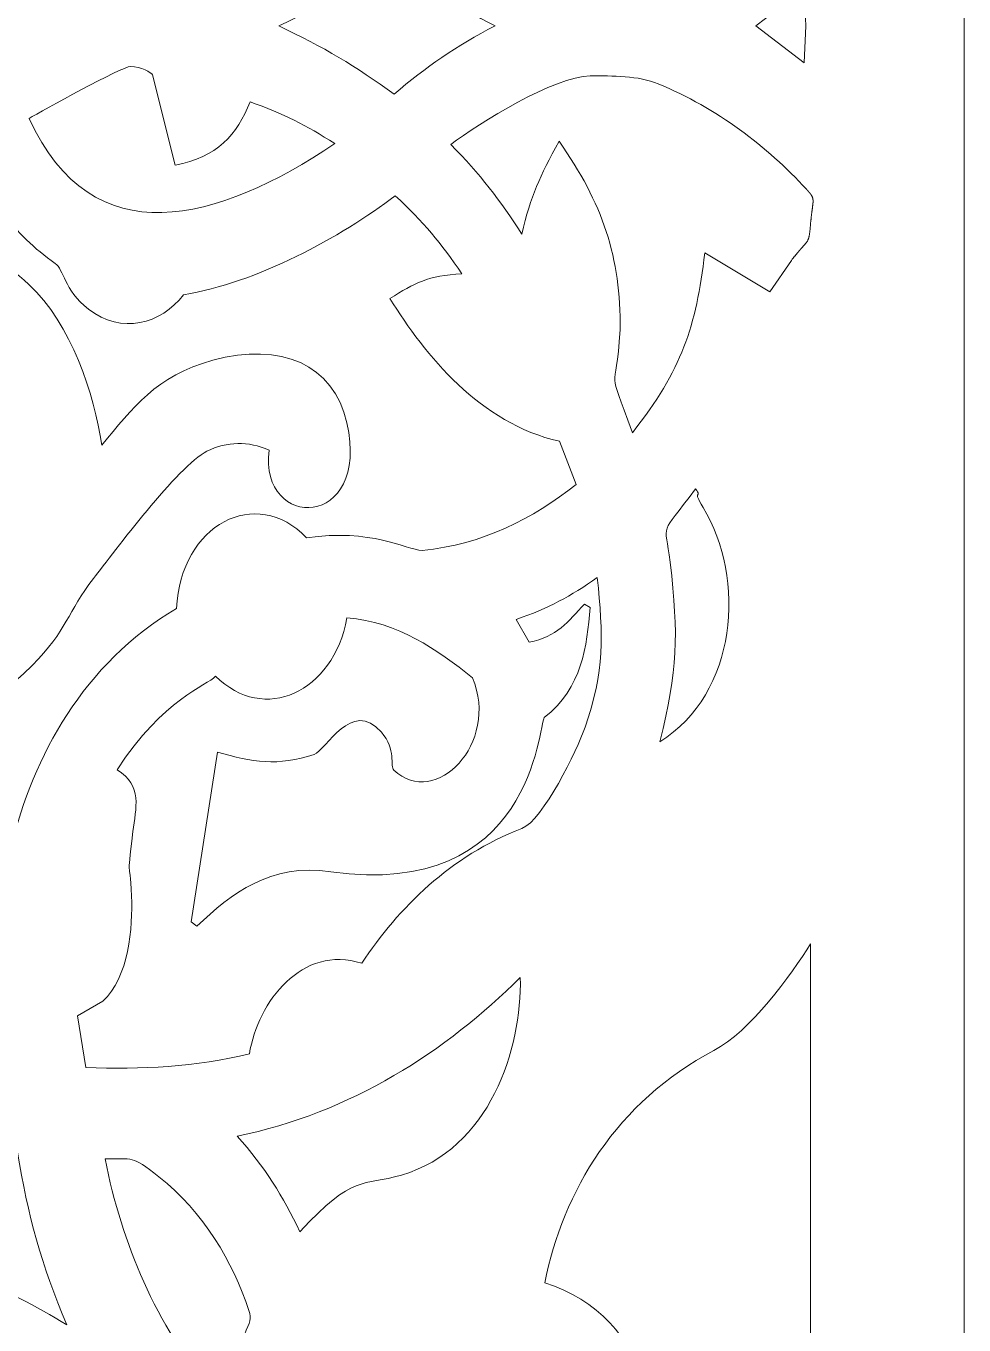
# Model space of a CAD drawing. Header units: millimetres. Extents: x -14.9 to 15.1, y 6.5 to 76.5.
# Drawn here: x 9 to 15.1, y 33.02 to 41.46 of the extents above; entities that cross this region are included whole.
import ezdxf

# ---------------------------------------------------------------- set-up
doc = ezdxf.new("R2010")
doc.units = ezdxf.units.MM
doc.header["$MEASUREMENT"] = 0
doc.layers.add('Layer 1', color=7, linetype='Continuous')

msp = doc.modelspace()

# ---------------------------------------------------------------- linework, layer by layer
at = {"layer": 'Layer 1', "color": 250, "lineweight": 9}
for points, knots in [([(-14.9024, 6.4618), (-14.9024, 6.4618), (15.0977, 6.4618), (15.0977, 6.4618), (15.0977, 6.4618), (15.0977, 6.4618), (15.0977, 76.4618), (15.0977, 76.4618), (15.0977, 76.4618), (15.0977, 76.4618), (-14.9024, 76.4618), (-14.9024, 76.4618), (-14.9024, 76.4618), (-14.9024, 76.4618), (-14.9024, 6.4618), (-14.9024, 6.4618)], [0, 0, 0, 0, 0.2, 0.2, 0.2, 0.2, 0.4, 0.4, 0.4, 0.4, 0.6, 0.6, 0.6, 0.6, 1, 1, 1, 1]), ([(10.6413, 41.4621), (10.9311, 41.3272), (11.1428, 41.1988), (11.3924, 41.0182), (11.3924, 41.0182), (11.5972, 41.1943), (11.7963, 41.3334), (12.049, 41.4621), (12.049, 41.4621), (11.7963, 41.5907), (11.5972, 41.7298), (11.3924, 41.9059), (11.3924, 41.9059), (11.1422, 41.7248), (10.9316, 41.5971), (10.6413, 41.4621), (10.6413, 41.4621), (10.6413, 41.4621), (10.6413, 41.4621), (10.6413, 41.4621)], [0, 0, 0, 0, 0.166667, 0.166667, 0.166667, 0.166667, 0.333333, 0.333333, 0.333333, 0.333333, 0.5, 0.5, 0.5, 0.5, 0.666667, 0.666667, 0.666667, 0.666667, 1, 1, 1, 1]), ([(14.0695, 41.4632), (14.0695, 41.4632), (14.058, 41.2231), (14.058, 41.2231), (14.058, 41.2231), (14.058, 41.2231), (13.7439, 41.463), (13.7439, 41.463), (13.7439, 41.463), (13.7439, 41.463), (13.7436, 41.463), (13.7436, 41.463), (13.7436, 41.463), (13.7436, 41.463), (13.7439, 41.4632), (13.7439, 41.4632), (13.7439, 41.4632), (13.7439, 41.4632), (13.7436, 41.4632), (13.7436, 41.4632), (13.7436, 41.4632), (13.7436, 41.4632), (13.7439, 41.4632), (13.7439, 41.4632), (13.7439, 41.4632), (13.7439, 41.4632), (14.058, 41.7032), (14.058, 41.7032), (14.058, 41.7032), (14.058, 41.7032), (14.0695, 41.4632), (14.0695, 41.4632)], [0, 0, 0, 0, 0.111111, 0.111111, 0.111111, 0.111111, 0.222222, 0.222222, 0.222222, 0.222222, 0.333333, 0.333333, 0.333333, 0.333333, 0.444444, 0.444444, 0.444444, 0.444444, 0.555556, 0.555556, 0.555556, 0.555556, 0.666667, 0.666667, 0.666667, 0.666667, 0.777778, 0.777778, 0.777778, 0.777778, 1, 1, 1, 1]), ([(8.9005, 36.1256), (8.6291, 36.4018), (8.3503, 36.6264), (8.006, 36.8406), (8.006, 36.8406), (8.4587, 36.889), (8.7353, 37.0014), (9.0385, 37.3047), (9.0385, 37.3047), (9.2663, 37.5322), (9.2689, 37.6528), (9.4373, 37.8694), (9.4373, 37.8694), (9.5724, 38.0434), (9.9855, 38.601), (10.1748, 38.6965), (10.1748, 38.6965), (10.3071, 38.7627), (10.4425, 38.7629), (10.5785, 38.7047), (10.5785, 38.7047), (10.5136, 38.1758), (11.2417, 38.1843), (11.0843, 38.8812), (11.0843, 38.8812), (10.9979, 39.2628), (10.6559, 39.4085), (10.2124, 39.2883), (10.2124, 39.2883), (9.8415, 39.1874), (9.6929, 38.9769), (9.4909, 38.7363), (9.4909, 38.7363), (9.443, 39.0689), (9.2913, 39.523), (9.0176, 39.7816), (9.0176, 39.7816), (8.6974, 40.0842), (8.2912, 40.0972), (7.8425, 39.9956), (7.8425, 39.9956), (7.8425, 39.9956), (7.4478, 39.8657), (7.4478, 39.8657), (7.4478, 39.8657), (7.2929, 39.9718), (7.1517, 40.0378), (6.9572, 40.0833), (6.9572, 40.0833), (6.9162, 40.2864), (6.8714, 40.4321), (6.7799, 40.6232), (6.7799, 40.6232), (6.7799, 40.6232), (7.3646, 41.1078), (7.3646, 41.1078), (7.3646, 41.1078), (7.3646, 41.1078), (7.3689, 40.4828), (7.3689, 40.4828), (7.3689, 40.4828), (7.6299, 40.5386), (7.7788, 40.6091), (7.9079, 40.8401), (7.9079, 40.8401), (8.126, 40.8924), (8.272, 41.056), (8.3506, 41.2228), (8.3506, 41.2228), (8.3506, 41.2228), (8.3962, 41.2247), (8.3962, 41.2247), (8.3962, 41.2247), (8.4857, 40.8929), (8.459, 41.0666), (8.3698, 40.726), (8.3698, 40.726), (8.313, 40.5087), (8.3044, 40.3392), (8.2912, 40.1177), (8.2912, 40.1177), (8.5256, 40.1222), (8.6977, 40.1007), (8.8463, 40.2475), (8.8463, 40.2475), (8.9433, 40.1226), (9.0488, 40.0137), (9.188, 39.9183), (9.188, 39.9183), (9.2465, 39.8785), (9.2413, 39.7488), (9.4051, 39.6208), (9.4051, 39.6208), (9.6174, 39.4552), (9.8756, 39.5221), (10.0228, 39.7146), (10.0228, 39.7146), (10.4941, 39.7894), (11.0472, 40.0887), (11.3987, 40.3583), (11.3987, 40.3583), (11.582, 40.1884), (11.6985, 40.0486), (11.8327, 39.8506), (11.8327, 39.8506), (11.6144, 39.8389), (11.5235, 39.7908), (11.3645, 39.6897), (11.3645, 39.6897), (11.5955, 39.3206), (11.9489, 38.8784), (12.467, 38.7615), (12.467, 38.7615), (12.467, 38.7615), (12.5746, 38.4806), (12.5746, 38.4806), (12.5746, 38.4806), (12.2934, 38.2567), (11.9687, 38.0924), (11.5745, 38.0516), (11.5745, 38.0516), (11.4675, 38.0594), (11.2409, 38.1959), (10.8226, 38.1339), (10.8226, 38.1339), (10.4961, 38.4773), (10.0024, 38.2237), (9.9775, 37.674), (9.9775, 37.674), (9.3702, 37.3177), (9.046, 36.7103), (8.9005, 36.1256)], [0, 0, 0, 0, 0.029412, 0.029412, 0.029412, 0.029412, 0.058824, 0.058824, 0.058824, 0.058824, 0.088235, 0.088235, 0.088235, 0.088235, 0.117647, 0.117647, 0.117647, 0.117647, 0.147059, 0.147059, 0.147059, 0.147059, 0.176471, 0.176471, 0.176471, 0.176471, 0.205882, 0.205882, 0.205882, 0.205882, 0.235294, 0.235294, 0.235294, 0.235294, 0.264706, 0.264706, 0.264706, 0.264706, 0.294118, 0.294118, 0.294118, 0.294118, 0.323529, 0.323529, 0.323529, 0.323529, 0.352941, 0.352941, 0.352941, 0.352941, 0.382353, 0.382353, 0.382353, 0.382353, 0.411765, 0.411765, 0.411765, 0.411765, 0.441176, 0.441176, 0.441176, 0.441176, 0.470588, 0.470588, 0.470588, 0.470588, 0.5, 0.5, 0.5, 0.5, 0.529412, 0.529412, 0.529412, 0.529412, 0.558824, 0.558824, 0.558824, 0.558824, 0.588235, 0.588235, 0.588235, 0.588235, 0.617647, 0.617647, 0.617647, 0.617647, 0.647059, 0.647059, 0.647059, 0.647059, 0.676471, 0.676471, 0.676471, 0.676471, 0.705882, 0.705882, 0.705882, 0.705882, 0.735294, 0.735294, 0.735294, 0.735294, 0.764706, 0.764706, 0.764706, 0.764706, 0.794118, 0.794118, 0.794118, 0.794118, 0.823529, 0.823529, 0.823529, 0.823529, 0.852941, 0.852941, 0.852941, 0.852941, 0.882353, 0.882353, 0.882353, 0.882353, 0.911765, 0.911765, 0.911765, 0.911765, 0.941176, 0.941176, 0.941176, 0.941176, 1, 1, 1, 1]), ([(11.0071, 40.6972), (10.2469, 40.187), (9.4287, 39.9574), (9.0187, 40.8613), (9.0187, 40.8613), (9.1022, 40.9089), (9.6212, 41.1986), (9.6797, 41.1988), (9.6797, 41.1988), (9.7428, 41.199), (9.818, 41.158), (9.82, 41.1432), (9.82, 41.1432), (9.82, 41.1432), (9.9689, 40.557), (9.9689, 40.557), (9.9689, 40.557), (10.2411, 40.6089), (10.3702, 40.7533), (10.456, 40.9692), (10.456, 40.9692), (10.6732, 40.8905), (10.8177, 40.8167), (11.0071, 40.6972)], [0, 0, 0, 0, 0.142857, 0.142857, 0.142857, 0.142857, 0.285714, 0.285714, 0.285714, 0.285714, 0.428571, 0.428571, 0.428571, 0.428571, 0.571429, 0.571429, 0.571429, 0.571429, 0.714286, 0.714286, 0.714286, 0.714286, 1, 1, 1, 1]), ([(14.0821, 40.0687), (14.0804, 40.0651), (14.0781, 40.0616), (14.0758, 40.058), (14.0758, 40.058), (14.0758, 40.058), (14.0752, 40.0573), (14.0752, 40.0573), (14.0752, 40.0573), (14.0752, 40.0573), (14.0744, 40.0562), (14.0744, 40.0562), (14.0744, 40.0562), (14.0744, 40.0562), (14.0738, 40.0552), (14.0738, 40.0552), (14.0738, 40.0552), (14.0738, 40.0552), (14.073, 40.054), (14.073, 40.054), (14.073, 40.054), (14.073, 40.054), (14.0712, 40.0519), (14.0712, 40.0519), (14.0712, 40.0519), (14.0712, 40.0519), (14.0704, 40.0507), (14.0704, 40.0507), (14.0704, 40.0507), (14.0704, 40.0507), (14.0695, 40.0496), (14.0695, 40.0496), (14.0695, 40.0496), (14.0695, 40.0496), (14.0658, 40.0451), (14.0658, 40.0451), (14.0658, 40.0451), (14.0658, 40.0451), (14.0646, 40.0439), (14.0646, 40.0439), (14.0646, 40.0439), (14.0646, 40.0439), (14.0638, 40.0427), (14.0638, 40.0427), (14.0638, 40.0427), (14.0638, 40.0427), (14.0626, 40.0413), (14.0626, 40.0413), (14.0626, 40.0413), (14.0626, 40.0413), (14.0615, 40.0404), (14.0615, 40.0404), (14.0615, 40.0404), (14.0615, 40.0404), (14.0603, 40.039), (14.0603, 40.039), (14.0603, 40.039), (14.0603, 40.039), (14.0592, 40.0378), (14.0592, 40.0378), (14.0592, 40.0378), (14.0592, 40.0378), (14.058, 40.0361), (14.058, 40.0361), (14.058, 40.0361), (14.058, 40.0361), (14.0569, 40.0349), (14.0569, 40.0349), (14.0569, 40.0349), (14.0569, 40.0349), (14.0555, 40.0335), (14.0555, 40.0335), (14.0555, 40.0335), (14.0555, 40.0335), (14.0543, 40.0324), (14.0543, 40.0324), (14.0543, 40.0324), (14.0543, 40.0324), (14.0529, 40.0305), (14.0529, 40.0305), (14.0529, 40.0305), (14.0529, 40.0305), (14.0517, 40.0293), (14.0517, 40.0293), (14.0517, 40.0293), (14.0517, 40.0293), (14.0474, 40.0243), (14.0474, 40.0243), (14.0474, 40.0243), (14.0474, 40.0243), (14.0463, 40.0232), (14.0463, 40.0232), (14.0463, 40.0232), (14.0463, 40.0232), (14.0443, 40.021), (14.0443, 40.021), (14.0443, 40.021), (14.0443, 40.021), (14.0434, 40.0199), (14.0434, 40.0199), (14.0434, 40.0199), (14.0434, 40.0199), (14.0411, 40.0175), (14.0411, 40.0175), (14.0411, 40.0175), (14.0411, 40.0175), (14.0403, 40.0163), (14.0403, 40.0163), (14.0403, 40.0163), (14.0403, 40.0163), (14.038, 40.0137), (14.038, 40.0137), (14.038, 40.0137), (14.038, 40.0137), (14.0371, 40.0128), (14.0371, 40.0128), (14.0371, 40.0128), (14.0371, 40.0128), (14.0345, 40.01), (14.0345, 40.01), (14.0345, 40.01), (14.0345, 40.01), (14.0337, 40.009), (14.0337, 40.009), (14.0337, 40.009), (14.0337, 40.009), (14.0311, 40.006), (14.0311, 40.006), (14.0311, 40.006), (14.0311, 40.006), (14.0302, 40.0048), (14.0302, 40.0048), (14.0302, 40.0048), (14.0302, 40.0048), (14.0273, 40.0017), (14.0273, 40.0017), (14.0273, 40.0017), (14.0273, 40.0017), (14.0265, 40.0005), (14.0265, 40.0005), (14.0265, 40.0005), (14.0265, 40.0005), (14.0233, 39.9972), (14.0233, 39.9972), (14.0233, 39.9972), (14.0233, 39.9972), (14.0225, 39.9963), (14.0225, 39.9963), (14.0225, 39.9963), (14.0225, 39.9963), (14.0193, 39.9925), (14.0193, 39.9925), (14.0193, 39.9925), (14.0193, 39.9925), (14.0187, 39.9916), (14.0187, 39.9916), (14.0187, 39.9916), (14.0187, 39.9916), (14.0153, 39.9873), (14.0153, 39.9873), (14.0153, 39.9873), (14.0153, 39.9873), (14.0144, 39.9866), (14.0144, 39.9866), (14.0144, 39.9866), (14.0144, 39.9866), (14.0107, 39.9822), (14.0107, 39.9822), (14.0107, 39.9822), (14.0107, 39.9822), (14.0101, 39.9814), (14.0101, 39.9814), (14.0101, 39.9814), (14.0101, 39.9814), (14.0064, 39.9767), (14.0064, 39.9767), (14.0064, 39.9767), (14.0064, 39.9767), (14.0058, 39.976), (14.0058, 39.976), (14.0058, 39.976), (14.0058, 39.976), (14.0015, 39.9711), (14.0015, 39.9711), (14.0015, 39.9711), (14.0015, 39.9711), (14.0009, 39.9704), (14.0009, 39.9704), (14.0009, 39.9704), (14.0009, 39.9704), (13.9966, 39.9649), (13.9966, 39.9649), (13.9966, 39.9649), (13.9966, 39.9649), (13.9964, 39.9645), (13.9964, 39.9645), (13.9964, 39.9645), (13.9964, 39.9645), (13.9915, 39.9586), (13.9915, 39.9586), (13.9915, 39.9586), (13.9915, 39.9586), (13.9912, 39.9581), (13.9912, 39.9581), (13.9912, 39.9581), (13.9912, 39.9581), (13.9863, 39.952), (13.9863, 39.952), (13.9863, 39.952), (13.9863, 39.952), (13.986, 39.9517), (13.986, 39.9517), (13.986, 39.9517), (13.986, 39.9517), (13.9809, 39.9449), (13.9809, 39.9449), (13.9809, 39.9449), (13.9809, 39.9449), (13.9809, 39.9449), (13.9809, 39.9449), (13.9809, 39.9449), (13.9809, 39.9449), (13.9751, 39.9378), (13.9751, 39.9378), (13.9751, 39.9378), (13.9751, 39.9378), (13.8348, 39.734), (13.8348, 39.734), (13.8348, 39.734), (13.8348, 39.734), (13.412, 39.9862), (13.412, 39.9862), (13.412, 39.9862), (13.3543, 39.5051), (13.264, 39.2277), (12.9409, 38.8174), (12.9409, 38.8174), (12.7711, 39.2944), (12.8351, 39.025), (12.8615, 39.4877), (12.8615, 39.4877), (12.8681, 39.9534), (12.7461, 40.3138), (12.4644, 40.7119), (12.4644, 40.7119), (12.3368, 40.4795), (12.2814, 40.3609), (12.2223, 40.108), (12.2223, 40.108), (12.0826, 40.3284), (11.9509, 40.4983), (11.7604, 40.6913), (11.7604, 40.6913), (11.9449, 40.8318), (12.4346, 41.1347), (12.6675, 41.137), (12.6675, 41.137), (12.8121, 41.1384), (12.9791, 41.1392), (13.1099, 41.0854), (13.1099, 41.0854), (13.492, 40.9277), (13.8162, 40.6791), (14.0727, 40.4005), (14.0727, 40.4005), (14.0727, 40.4005), (14.0732, 40.4), (14.0732, 40.4), (14.0732, 40.4), (14.0732, 40.4), (14.0738, 40.3993), (14.0738, 40.3993), (14.0738, 40.3993), (14.0738, 40.3993), (14.0744, 40.3989), (14.0744, 40.3989), (14.0744, 40.3989), (14.0744, 40.3989), (14.075, 40.3981), (14.075, 40.3981), (14.075, 40.3981), (14.075, 40.3981), (14.0755, 40.3977), (14.0755, 40.3977), (14.0755, 40.3977), (14.0755, 40.3977), (14.0755, 40.3974), (14.0755, 40.3974), (14.0755, 40.3974), (14.0755, 40.3974), (14.0758, 40.397), (14.0758, 40.397), (14.0758, 40.397), (14.0758, 40.397), (14.0764, 40.3965), (14.0764, 40.3965), (14.0764, 40.3965), (14.0764, 40.3965), (14.077, 40.3958), (14.077, 40.3958), (14.077, 40.3958), (14.077, 40.3958), (14.0775, 40.3953), (14.0775, 40.3953), (14.0775, 40.3953), (14.0775, 40.3953), (14.0781, 40.3946), (14.0781, 40.3946), (14.0781, 40.3946), (14.0781, 40.3946), (14.0781, 40.3946), (14.0781, 40.3946), (14.0781, 40.3946), (14.0781, 40.3946), (14.0787, 40.3941), (14.0787, 40.3941), (14.0787, 40.3941), (14.0787, 40.3941), (14.079, 40.3934), (14.079, 40.3934), (14.079, 40.3934), (14.079, 40.3934), (14.0796, 40.393), (14.0796, 40.393), (14.0796, 40.393), (14.0796, 40.393), (14.0801, 40.3925), (14.0801, 40.3925), (14.0801, 40.3925), (14.0801, 40.3925), (14.0807, 40.3918), (14.0807, 40.3918), (14.0807, 40.3918), (14.0807, 40.3918), (14.0807, 40.3915), (14.0807, 40.3915), (14.0807, 40.3915), (14.0807, 40.3915), (14.081, 40.3913), (14.081, 40.3913), (14.081, 40.3913), (14.081, 40.3913), (14.0816, 40.3908), (14.0816, 40.3908), (14.0816, 40.3908), (14.0816, 40.3908), (14.0821, 40.3901), (14.0821, 40.3901), (14.0821, 40.3901), (14.0821, 40.3901), (14.0827, 40.3897), (14.0827, 40.3897), (14.0827, 40.3897), (14.0827, 40.3897), (14.083, 40.3892), (14.083, 40.3892), (14.083, 40.3892), (14.083, 40.3892), (14.0833, 40.389), (14.0833, 40.389), (14.0833, 40.389), (14.0833, 40.389), (14.0836, 40.3887), (14.0836, 40.3887), (14.0836, 40.3887), (14.0836, 40.3887), (14.0841, 40.388), (14.0841, 40.388), (14.0841, 40.388), (14.0841, 40.388), (14.0844, 40.3875), (14.0844, 40.3875), (14.0844, 40.3875), (14.0844, 40.3875), (14.085, 40.3871), (14.085, 40.3871), (14.085, 40.3871), (14.085, 40.3871), (14.0853, 40.3866), (14.0853, 40.3866), (14.0853, 40.3866), (14.0853, 40.3866), (14.0856, 40.3861), (14.0856, 40.3861), (14.0856, 40.3861), (14.0856, 40.3861), (14.0859, 40.3859), (14.0859, 40.3859), (14.0859, 40.3859), (14.0859, 40.3859), (14.0864, 40.3854), (14.0864, 40.3854), (14.0864, 40.3854), (14.0864, 40.3854), (14.0867, 40.3849), (14.0867, 40.3849), (14.0867, 40.3849), (14.0867, 40.3849), (14.0873, 40.3845), (14.0873, 40.3845), (14.0873, 40.3845), (14.0873, 40.3845), (14.0876, 40.384), (14.0876, 40.384), (14.0876, 40.384), (14.0876, 40.384), (14.0879, 40.3835), (14.0879, 40.3835), (14.0879, 40.3835), (14.0879, 40.3835), (14.0882, 40.3835), (14.0882, 40.3835), (14.0882, 40.3835), (14.0882, 40.3835), (14.0884, 40.3831), (14.0884, 40.3831), (14.0884, 40.3831), (14.0884, 40.3831), (14.089, 40.3826), (14.089, 40.3826), (14.089, 40.3826), (14.089, 40.3826), (14.0893, 40.3819), (14.0893, 40.3819), (14.0893, 40.3819), (14.0893, 40.3819), (14.0899, 40.3814), (14.0899, 40.3814), (14.0899, 40.3814), (14.0899, 40.3814), (14.0902, 40.3812), (14.0902, 40.3812), (14.0902, 40.3812), (14.0902, 40.3812), (14.0902, 40.3809), (14.0902, 40.3809), (14.0902, 40.3809), (14.0902, 40.3809), (14.0907, 40.3805), (14.0907, 40.3805), (14.0907, 40.3805), (14.0907, 40.3805), (14.091, 40.38), (14.091, 40.38), (14.091, 40.38), (14.091, 40.38), (14.0913, 40.3795), (14.0913, 40.3795), (14.0913, 40.3795), (14.0913, 40.3795), (14.0919, 40.3791), (14.0919, 40.3791), (14.0919, 40.3791), (14.0919, 40.3791), (14.0922, 40.3786), (14.0922, 40.3786), (14.0922, 40.3786), (14.0922, 40.3786), (14.0922, 40.3786), (14.0922, 40.3786), (14.0922, 40.3786), (14.0922, 40.3786), (14.0927, 40.3781), (14.0927, 40.3781), (14.0927, 40.3781), (14.0927, 40.3781), (14.093, 40.3776), (14.093, 40.3776), (14.093, 40.3776), (14.093, 40.3776), (14.0933, 40.3772), (14.0933, 40.3772), (14.0933, 40.3772), (14.0933, 40.3772), (14.0939, 40.3767), (14.0939, 40.3767), (14.0939, 40.3767), (14.0939, 40.3767), (14.0942, 40.3765), (14.0942, 40.3765), (14.0942, 40.3765), (14.0942, 40.3765), (14.0942, 40.3762), (14.0942, 40.3762), (14.0942, 40.3762), (14.0942, 40.3762), (14.0945, 40.376), (14.0945, 40.376), (14.0945, 40.376), (14.0945, 40.376), (14.0948, 40.3755), (14.0948, 40.3755), (14.0948, 40.3755), (14.0948, 40.3755), (14.0953, 40.375), (14.0953, 40.375), (14.0953, 40.375), (14.0953, 40.375), (14.0956, 40.3746), (14.0956, 40.3746), (14.0956, 40.3746), (14.0956, 40.3746), (14.0959, 40.3741), (14.0959, 40.3741), (14.0959, 40.3741), (14.0959, 40.3741), (14.0962, 40.3741), (14.0962, 40.3741), (14.0962, 40.3741), (14.0962, 40.3741), (14.0962, 40.3736), (14.0962, 40.3736), (14.0962, 40.3736), (14.0962, 40.3736), (14.0968, 40.3732), (14.0968, 40.3732), (14.0968, 40.3732), (14.0968, 40.3732), (14.0971, 40.3727), (14.0971, 40.3727), (14.0971, 40.3727), (14.0971, 40.3727), (14.0973, 40.3725), (14.0973, 40.3725), (14.0973, 40.3725), (14.0973, 40.3725), (14.0976, 40.372), (14.0976, 40.372), (14.0976, 40.372), (14.0976, 40.372), (14.0979, 40.3717), (14.0979, 40.3717), (14.0979, 40.3717), (14.0979, 40.3717), (14.0979, 40.3715), (14.0979, 40.3715), (14.0979, 40.3715), (14.0979, 40.3715), (14.0985, 40.371), (14.0985, 40.371), (14.0985, 40.371), (14.0985, 40.371), (14.0988, 40.3706), (14.0988, 40.3706), (14.0988, 40.3706), (14.0988, 40.3706), (14.0991, 40.3701), (14.0991, 40.3701), (14.0991, 40.3701), (14.0991, 40.3701), (14.0993, 40.3699), (14.0993, 40.3699), (14.0993, 40.3699), (14.0993, 40.3699), (14.0996, 40.3696), (14.0996, 40.3696), (14.0996, 40.3696), (14.0996, 40.3696), (14.0996, 40.3694), (14.0996, 40.3694), (14.0996, 40.3694), (14.0996, 40.3694), (14.0999, 40.3689), (14.0999, 40.3689), (14.0999, 40.3689), (14.0999, 40.3689), (14.1002, 40.3685), (14.1002, 40.3685), (14.1002, 40.3685), (14.1002, 40.3685), (14.1002, 40.3689), (14.1002, 40.3689), (14.1002, 40.3689), (14.1002, 40.3689), (14.1002, 40.3696), (14.1002, 40.3696), (14.1002, 40.3696), (14.1002, 40.3696), (14.1002, 40.3701), (14.1002, 40.3701), (14.1002, 40.3701), (14.1002, 40.3701), (14.1002, 40.3701), (14.1002, 40.3701)], [0, 0, 0, 0, 0.006803, 0.006803, 0.006803, 0.006803, 0.013605, 0.013605, 0.013605, 0.013605, 0.020408, 0.020408, 0.020408, 0.020408, 0.027211, 0.027211, 0.027211, 0.027211, 0.034014, 0.034014, 0.034014, 0.034014, 0.040816, 0.040816, 0.040816, 0.040816, 0.047619, 0.047619, 0.047619, 0.047619, 0.054422, 0.054422, 0.054422, 0.054422, 0.061224, 0.061224, 0.061224, 0.061224, 0.068027, 0.068027, 0.068027, 0.068027, 0.07483, 0.07483, 0.07483, 0.07483, 0.081633, 0.081633, 0.081633, 0.081633, 0.088435, 0.088435, 0.088435, 0.088435, 0.095238, 0.095238, 0.095238, 0.095238, 0.102041, 0.102041, 0.102041, 0.102041, 0.108844, 0.108844, 0.108844, 0.108844, 0.115646, 0.115646, 0.115646, 0.115646, 0.122449, 0.122449, 0.122449, 0.122449, 0.129252, 0.129252, 0.129252, 0.129252, 0.136054, 0.136054, 0.136054, 0.136054, 0.142857, 0.142857, 0.142857, 0.142857, 0.14966, 0.14966, 0.14966, 0.14966, 0.156463, 0.156463, 0.156463, 0.156463, 0.163265, 0.163265, 0.163265, 0.163265, 0.170068, 0.170068, 0.170068, 0.170068, 0.176871, 0.176871, 0.176871, 0.176871, 0.183673, 0.183673, 0.183673, 0.183673, 0.190476, 0.190476, 0.190476, 0.190476, 0.197279, 0.197279, 0.197279, 0.197279, 0.204082, 0.204082, 0.204082, 0.204082, 0.210884, 0.210884, 0.210884, 0.210884, 0.217687, 0.217687, 0.217687, 0.217687, 0.22449, 0.22449, 0.22449, 0.22449, 0.231293, 0.231293, 0.231293, 0.231293, 0.238095, 0.238095, 0.238095, 0.238095, 0.244898, 0.244898, 0.244898, 0.244898, 0.251701, 0.251701, 0.251701, 0.251701, 0.258503, 0.258503, 0.258503, 0.258503, 0.265306, 0.265306, 0.265306, 0.265306, 0.272109, 0.272109, 0.272109, 0.272109, 0.278912, 0.278912, 0.278912, 0.278912, 0.285714, 0.285714, 0.285714, 0.285714, 0.292517, 0.292517, 0.292517, 0.292517, 0.29932, 0.29932, 0.29932, 0.29932, 0.306122, 0.306122, 0.306122, 0.306122, 0.312925, 0.312925, 0.312925, 0.312925, 0.319728, 0.319728, 0.319728, 0.319728, 0.326531, 0.326531, 0.326531, 0.326531, 0.333333, 0.333333, 0.333333, 0.333333, 0.340136, 0.340136, 0.340136, 0.340136, 0.346939, 0.346939, 0.346939, 0.346939, 0.353741, 0.353741, 0.353741, 0.353741, 0.360544, 0.360544, 0.360544, 0.360544, 0.367347, 0.367347, 0.367347, 0.367347, 0.37415, 0.37415, 0.37415, 0.37415, 0.380952, 0.380952, 0.380952, 0.380952, 0.387755, 0.387755, 0.387755, 0.387755, 0.394558, 0.394558, 0.394558, 0.394558, 0.401361, 0.401361, 0.401361, 0.401361, 0.408163, 0.408163, 0.408163, 0.408163, 0.414966, 0.414966, 0.414966, 0.414966, 0.421769, 0.421769, 0.421769, 0.421769, 0.428571, 0.428571, 0.428571, 0.428571, 0.435374, 0.435374, 0.435374, 0.435374, 0.442177, 0.442177, 0.442177, 0.442177, 0.44898, 0.44898, 0.44898, 0.44898, 0.455782, 0.455782, 0.455782, 0.455782, 0.462585, 0.462585, 0.462585, 0.462585, 0.469388, 0.469388, 0.469388, 0.469388, 0.47619, 0.47619, 0.47619, 0.47619, 0.482993, 0.482993, 0.482993, 0.482993, 0.489796, 0.489796, 0.489796, 0.489796, 0.496599, 0.496599, 0.496599, 0.496599, 0.503401, 0.503401, 0.503401, 0.503401, 0.510204, 0.510204, 0.510204, 0.510204, 0.517007, 0.517007, 0.517007, 0.517007, 0.52381, 0.52381, 0.52381, 0.52381, 0.530612, 0.530612, 0.530612, 0.530612, 0.537415, 0.537415, 0.537415, 0.537415, 0.544218, 0.544218, 0.544218, 0.544218, 0.55102, 0.55102, 0.55102, 0.55102, 0.557823, 0.557823, 0.557823, 0.557823, 0.564626, 0.564626, 0.564626, 0.564626, 0.571429, 0.571429, 0.571429, 0.571429, 0.578231, 0.578231, 0.578231, 0.578231, 0.585034, 0.585034, 0.585034, 0.585034, 0.591837, 0.591837, 0.591837, 0.591837, 0.598639, 0.598639, 0.598639, 0.598639, 0.605442, 0.605442, 0.605442, 0.605442, 0.612245, 0.612245, 0.612245, 0.612245, 0.619048, 0.619048, 0.619048, 0.619048, 0.62585, 0.62585, 0.62585, 0.62585, 0.632653, 0.632653, 0.632653, 0.632653, 0.639456, 0.639456, 0.639456, 0.639456, 0.646259, 0.646259, 0.646259, 0.646259, 0.653061, 0.653061, 0.653061, 0.653061, 0.659864, 0.659864, 0.659864, 0.659864, 0.666667, 0.666667, 0.666667, 0.666667, 0.673469, 0.673469, 0.673469, 0.673469, 0.680272, 0.680272, 0.680272, 0.680272, 0.687075, 0.687075, 0.687075, 0.687075, 0.693878, 0.693878, 0.693878, 0.693878, 0.70068, 0.70068, 0.70068, 0.70068, 0.707483, 0.707483, 0.707483, 0.707483, 0.714286, 0.714286, 0.714286, 0.714286, 0.721088, 0.721088, 0.721088, 0.721088, 0.727891, 0.727891, 0.727891, 0.727891, 0.734694, 0.734694, 0.734694, 0.734694, 0.741497, 0.741497, 0.741497, 0.741497, 0.748299, 0.748299, 0.748299, 0.748299, 0.755102, 0.755102, 0.755102, 0.755102, 0.761905, 0.761905, 0.761905, 0.761905, 0.768707, 0.768707, 0.768707, 0.768707, 0.77551, 0.77551, 0.77551, 0.77551, 0.782313, 0.782313, 0.782313, 0.782313, 0.789116, 0.789116, 0.789116, 0.789116, 0.795918, 0.795918, 0.795918, 0.795918, 0.802721, 0.802721, 0.802721, 0.802721, 0.809524, 0.809524, 0.809524, 0.809524, 0.816327, 0.816327, 0.816327, 0.816327, 0.823129, 0.823129, 0.823129, 0.823129, 0.829932, 0.829932, 0.829932, 0.829932, 0.836735, 0.836735, 0.836735, 0.836735, 0.843537, 0.843537, 0.843537, 0.843537, 0.85034, 0.85034, 0.85034, 0.85034, 0.857143, 0.857143, 0.857143, 0.857143, 0.863946, 0.863946, 0.863946, 0.863946, 0.870748, 0.870748, 0.870748, 0.870748, 0.877551, 0.877551, 0.877551, 0.877551, 0.884354, 0.884354, 0.884354, 0.884354, 0.891156, 0.891156, 0.891156, 0.891156, 0.897959, 0.897959, 0.897959, 0.897959, 0.904762, 0.904762, 0.904762, 0.904762, 0.911565, 0.911565, 0.911565, 0.911565, 0.918367, 0.918367, 0.918367, 0.918367, 0.92517, 0.92517, 0.92517, 0.92517, 0.931973, 0.931973, 0.931973, 0.931973, 0.938776, 0.938776, 0.938776, 0.938776, 0.945578, 0.945578, 0.945578, 0.945578, 0.952381, 0.952381, 0.952381, 0.952381, 0.959184, 0.959184, 0.959184, 0.959184, 0.965986, 0.965986, 0.965986, 0.965986, 0.972789, 0.972789, 0.972789, 0.972789, 0.979592, 0.979592, 0.979592, 0.979592, 0.986395, 0.986395, 0.986395, 0.986395, 1, 1, 1, 1]), ([(14.1002, 40.3685), (14.1002, 40.3685), (14.1011, 40.3675), (14.1011, 40.3675), (14.1011, 40.3675), (14.1011, 40.3675), (14.1016, 40.3668), (14.1016, 40.3668), (14.1016, 40.3668), (14.1016, 40.3668), (14.1025, 40.3654), (14.1025, 40.3654), (14.1025, 40.3654), (14.1025, 40.3654), (14.1028, 40.3652), (14.1028, 40.3652), (14.1028, 40.3652), (14.1028, 40.3652), (14.1039, 40.3635), (14.1039, 40.3635), (14.1039, 40.3635), (14.1039, 40.3635), (14.1039, 40.3633), (14.1039, 40.3633), (14.1039, 40.3633), (14.1039, 40.3633), (14.1048, 40.3619), (14.1048, 40.3619), (14.1048, 40.3619), (14.1048, 40.3619), (14.1054, 40.3611), (14.1054, 40.3611), (14.1054, 40.3611), (14.1054, 40.3611), (14.1059, 40.3602), (14.1059, 40.3602), (14.1059, 40.3602), (14.1059, 40.3602), (14.1065, 40.3593), (14.1065, 40.3593), (14.1065, 40.3593), (14.1065, 40.3593), (14.1068, 40.3586), (14.1068, 40.3586), (14.1068, 40.3586), (14.1068, 40.3586), (14.1077, 40.3571), (14.1077, 40.3571), (14.1077, 40.3571), (14.1077, 40.3571), (14.1077, 40.3569), (14.1077, 40.3569), (14.1077, 40.3569), (14.1077, 40.3569), (14.1085, 40.3555), (14.1085, 40.3555), (14.1085, 40.3555), (14.1085, 40.3555), (14.1085, 40.3553), (14.1085, 40.3553), (14.1085, 40.3553), (14.1085, 40.3553), (14.1097, 40.3534), (14.1097, 40.3534), (14.1097, 40.3534), (14.1097, 40.3534), (14.1102, 40.3522), (14.1102, 40.3522), (14.1102, 40.3522), (14.1102, 40.3522), (14.1105, 40.3512), (14.1105, 40.3512), (14.1105, 40.3512), (14.1105, 40.3512), (14.1108, 40.3508), (14.1108, 40.3508), (14.1108, 40.3508), (14.1108, 40.3508), (14.1114, 40.3494), (14.1114, 40.3494), (14.1114, 40.3494), (14.1114, 40.3494), (14.1114, 40.3491), (14.1114, 40.3491), (14.1114, 40.3491), (14.1114, 40.3491), (14.112, 40.3475), (14.112, 40.3475), (14.112, 40.3475), (14.112, 40.3475), (14.1123, 40.3475), (14.1123, 40.3475), (14.1123, 40.3475), (14.1123, 40.3475), (14.1125, 40.3458), (14.1125, 40.3458), (14.1125, 40.3458), (14.1125, 40.3458), (14.1128, 40.3454), (14.1128, 40.3454), (14.1128, 40.3454), (14.1128, 40.3454), (14.1131, 40.3442), (14.1131, 40.3442), (14.1131, 40.3442), (14.1131, 40.3442), (14.1134, 40.3435), (14.1134, 40.3435), (14.1134, 40.3435), (14.1134, 40.3435), (14.1137, 40.3428), (14.1137, 40.3428), (14.1137, 40.3428), (14.1137, 40.3428), (14.114, 40.3413), (14.114, 40.3413), (14.114, 40.3413), (14.114, 40.3413), (14.114, 40.3411), (14.114, 40.3411), (14.114, 40.3411), (14.114, 40.3411), (14.1143, 40.3395), (14.1143, 40.3395), (14.1143, 40.3395), (14.1143, 40.3395), (14.1143, 40.3392), (14.1143, 40.3392), (14.1143, 40.3392), (14.1143, 40.3392), (14.1148, 40.3376), (14.1148, 40.3376), (14.1148, 40.3376), (14.1148, 40.3376), (14.1148, 40.3371), (14.1148, 40.3371), (14.1148, 40.3371), (14.1148, 40.3371), (14.1151, 40.3359), (14.1151, 40.3359), (14.1151, 40.3359), (14.1151, 40.3359), (14.1151, 40.335), (14.1151, 40.335), (14.1151, 40.335), (14.1151, 40.335), (14.1151, 40.3343), (14.1151, 40.3343), (14.1151, 40.3343), (14.1151, 40.3343), (14.1154, 40.3329), (14.1154, 40.3329), (14.1154, 40.3329), (14.1154, 40.3329), (14.1154, 40.3324), (14.1154, 40.3324), (14.1154, 40.3324), (14.1154, 40.3324), (14.1157, 40.3305), (14.1157, 40.3305), (14.1157, 40.3305), (14.1157, 40.3305), (14.1157, 40.3289), (14.1157, 40.3289), (14.1157, 40.3289), (14.1157, 40.3289), (14.1157, 40.3284), (14.1157, 40.3284), (14.1157, 40.3284), (14.1157, 40.3284), (14.1157, 40.327), (14.1157, 40.327), (14.1157, 40.327), (14.1157, 40.327), (14.116, 40.326), (14.116, 40.326), (14.116, 40.326), (14.116, 40.326), (14.116, 40.3248), (14.116, 40.3248), (14.116, 40.3248), (14.116, 40.3248), (14.116, 40.3234), (14.116, 40.3234), (14.116, 40.3234), (14.116, 40.3234), (14.116, 40.323), (14.116, 40.323), (14.116, 40.323), (14.116, 40.323), (14.116, 40.3211), (14.116, 40.3211), (14.116, 40.3211), (14.116, 40.3211), (14.116, 40.3208), (14.116, 40.3208), (14.116, 40.3208), (14.116, 40.3208), (14.116, 40.3187), (14.116, 40.3187), (14.116, 40.3187), (14.116, 40.3187), (14.1157, 40.3185), (14.1157, 40.3185), (14.1157, 40.3185), (14.1157, 40.3185), (14.1157, 40.3166), (14.1157, 40.3166), (14.1157, 40.3166), (14.1157, 40.3166), (14.1157, 40.3157), (14.1157, 40.3157), (14.1157, 40.3157), (14.1157, 40.3157), (14.1157, 40.3145), (14.1157, 40.3145), (14.1157, 40.3145), (14.1157, 40.3145), (14.1157, 40.3128), (14.1157, 40.3128), (14.1157, 40.3128), (14.1157, 40.3128), (14.1154, 40.3121), (14.1154, 40.3121), (14.1154, 40.3121), (14.1154, 40.3121), (14.1154, 40.31), (14.1154, 40.31), (14.1154, 40.31), (14.1154, 40.31), (14.1154, 40.31), (14.1154, 40.31), (14.1154, 40.31), (14.1154, 40.31), (14.1151, 40.3074), (14.1151, 40.3074), (14.1151, 40.3074), (14.1151, 40.3074), (14.1151, 40.3072), (14.1151, 40.3072), (14.1151, 40.3072), (14.1151, 40.3072), (14.1148, 40.305), (14.1148, 40.305), (14.1148, 40.305), (14.1148, 40.305), (14.1148, 40.3039), (14.1148, 40.3039), (14.1148, 40.3039), (14.1148, 40.3039), (14.1148, 40.3025), (14.1148, 40.3025), (14.1148, 40.3025), (14.1148, 40.3025), (14.1146, 40.3008), (14.1146, 40.3008), (14.1146, 40.3008), (14.1146, 40.3008), (14.1146, 40.2999), (14.1146, 40.2999), (14.1146, 40.2999), (14.1146, 40.2999), (14.1143, 40.2975), (14.1143, 40.2975), (14.1143, 40.2975), (14.1143, 40.2975), (14.114, 40.2973), (14.114, 40.2973), (14.114, 40.2973), (14.114, 40.2973), (14.1137, 40.2944), (14.1137, 40.2944), (14.1137, 40.2944), (14.1137, 40.2944), (14.1137, 40.294), (14.1137, 40.294), (14.1137, 40.294), (14.1137, 40.294), (14.1134, 40.2916), (14.1134, 40.2916), (14.1134, 40.2916), (14.1134, 40.2916), (14.1134, 40.2904), (14.1134, 40.2904), (14.1134, 40.2904), (14.1134, 40.2904), (14.1131, 40.2886), (14.1131, 40.2886), (14.1131, 40.2886), (14.1131, 40.2886), (14.1128, 40.2867), (14.1128, 40.2867), (14.1128, 40.2867), (14.1128, 40.2867), (14.1128, 40.2855), (14.1128, 40.2855), (14.1128, 40.2855), (14.1128, 40.2855), (14.1123, 40.2829), (14.1123, 40.2829), (14.1123, 40.2829), (14.1123, 40.2829), (14.1123, 40.2824), (14.1123, 40.2824), (14.1123, 40.2824), (14.1123, 40.2824), (14.112, 40.2791), (14.112, 40.2791), (14.112, 40.2791), (14.112, 40.2791), (14.112, 40.2789), (14.112, 40.2789), (14.112, 40.2789), (14.112, 40.2789), (14.1114, 40.2758), (14.1114, 40.2758), (14.1114, 40.2758), (14.1114, 40.2758), (14.1114, 40.2746), (14.1114, 40.2746), (14.1114, 40.2746), (14.1114, 40.2746), (14.1111, 40.2723), (14.1111, 40.2723), (14.1111, 40.2723), (14.1111, 40.2723), (14.1108, 40.2702), (14.1108, 40.2702), (14.1108, 40.2702), (14.1108, 40.2702), (14.1105, 40.2688), (14.1105, 40.2688), (14.1105, 40.2688), (14.1105, 40.2688), (14.1102, 40.2657), (14.1102, 40.2657), (14.1102, 40.2657), (14.1102, 40.2657), (14.11, 40.2652), (14.11, 40.2652), (14.11, 40.2652), (14.11, 40.2652), (14.1097, 40.2614), (14.1097, 40.2614), (14.1097, 40.2614), (14.1097, 40.2614), (14.1094, 40.261), (14.1094, 40.261), (14.1094, 40.261), (14.1094, 40.261), (14.1091, 40.2574), (14.1091, 40.2574), (14.1091, 40.2574), (14.1091, 40.2574), (14.1088, 40.2563), (14.1088, 40.2563), (14.1088, 40.2563), (14.1088, 40.2563), (14.1085, 40.2537), (14.1085, 40.2537), (14.1085, 40.2537), (14.1085, 40.2537), (14.1082, 40.2513), (14.1082, 40.2513), (14.1082, 40.2513), (14.1082, 40.2513), (14.108, 40.2494), (14.108, 40.2494), (14.108, 40.2494), (14.108, 40.2494), (14.1077, 40.2459), (14.1077, 40.2459), (14.1077, 40.2459), (14.1077, 40.2459), (14.1074, 40.2452), (14.1074, 40.2452), (14.1074, 40.2452), (14.1074, 40.2452), (14.1068, 40.2409), (14.1068, 40.2409), (14.1068, 40.2409), (14.1068, 40.2409), (14.1068, 40.2405), (14.1068, 40.2405), (14.1068, 40.2405), (14.1068, 40.2405), (14.1065, 40.2362), (14.1065, 40.2362), (14.1065, 40.2362), (14.1065, 40.2362), (14.1062, 40.235), (14.1062, 40.235), (14.1062, 40.235), (14.1062, 40.235), (14.1059, 40.2317), (14.1059, 40.2317), (14.1059, 40.2317), (14.1059, 40.2317), (14.1054, 40.2292), (14.1054, 40.2292), (14.1054, 40.2292), (14.1054, 40.2292), (14.1054, 40.227), (14.1054, 40.227), (14.1054, 40.227), (14.1054, 40.227), (14.1048, 40.223), (14.1048, 40.223), (14.1048, 40.223), (14.1048, 40.223), (14.1048, 40.2221), (14.1048, 40.2221), (14.1048, 40.2221), (14.1048, 40.2221), (14.1042, 40.2169), (14.1042, 40.2169), (14.1042, 40.2169), (14.1042, 40.2169), (14.1042, 40.2169), (14.1042, 40.2169), (14.1042, 40.2169), (14.1042, 40.2169), (14.1037, 40.2117), (14.1037, 40.2117), (14.1037, 40.2117), (14.1037, 40.2117), (14.1034, 40.2103), (14.1034, 40.2103), (14.1034, 40.2103), (14.1034, 40.2103), (14.1031, 40.2065), (14.1031, 40.2065), (14.1031, 40.2065), (14.1031, 40.2065), (14.1028, 40.2037), (14.1028, 40.2037), (14.1028, 40.2037), (14.1028, 40.2037), (14.1025, 40.2009), (14.1025, 40.2009), (14.1025, 40.2009), (14.1025, 40.2009), (14.1019, 40.1966), (14.1019, 40.1966), (14.1019, 40.1966), (14.1019, 40.1966), (14.1019, 40.1955), (14.1019, 40.1955), (14.1019, 40.1955), (14.1019, 40.1955), (14.1014, 40.1896), (14.1014, 40.1896), (14.1014, 40.1896), (14.1014, 40.1896), (14.1005, 40.182), (14.1005, 40.182), (14.1005, 40.182), (14.1005, 40.182), (14.1002, 40.1799), (14.1002, 40.1799), (14.1002, 40.1799), (14.1002, 40.1799), (14.1002, 40.1799), (14.1002, 40.1799), (14.1002, 40.1799), (14.1002, 40.1799), (14.0999, 40.1747), (14.0999, 40.1747), (14.0999, 40.1747), (14.0999, 40.1747), (14.0996, 40.1728), (14.0996, 40.1728), (14.0996, 40.1728), (14.0996, 40.1728), (14.0991, 40.1679), (14.0991, 40.1679), (14.0991, 40.1679), (14.0991, 40.1679), (14.0991, 40.1662), (14.0991, 40.1662), (14.0991, 40.1662), (14.0991, 40.1662), (14.0985, 40.1613), (14.0985, 40.1613), (14.0985, 40.1613), (14.0985, 40.1613), (14.0985, 40.1599), (14.0985, 40.1599), (14.0985, 40.1599), (14.0985, 40.1599), (14.0979, 40.1552), (14.0979, 40.1552), (14.0979, 40.1552), (14.0979, 40.1552), (14.0979, 40.1537), (14.0979, 40.1537), (14.0979, 40.1537), (14.0979, 40.1537), (14.0973, 40.1493), (14.0973, 40.1493), (14.0973, 40.1493), (14.0973, 40.1493), (14.0973, 40.1481), (14.0973, 40.1481), (14.0973, 40.1481), (14.0973, 40.1481), (14.0968, 40.1434), (14.0968, 40.1434), (14.0968, 40.1434), (14.0968, 40.1434), (14.0968, 40.1424), (14.0968, 40.1424), (14.0968, 40.1424), (14.0968, 40.1424), (14.0962, 40.1372), (14.0962, 40.1372), (14.0962, 40.1372), (14.0962, 40.1372), (14.0956, 40.133), (14.0956, 40.133), (14.0956, 40.133), (14.0956, 40.133), (14.0956, 40.1323), (14.0956, 40.1323), (14.0956, 40.1323), (14.0956, 40.1323), (14.095, 40.128), (14.095, 40.128), (14.095, 40.128), (14.095, 40.128), (14.095, 40.1273), (14.095, 40.1273), (14.095, 40.1273), (14.095, 40.1273), (14.0948, 40.1233), (14.0948, 40.1233), (14.0948, 40.1233), (14.0948, 40.1233), (14.0945, 40.1229), (14.0945, 40.1229), (14.0945, 40.1229), (14.0945, 40.1229), (14.0942, 40.1189), (14.0942, 40.1189), (14.0942, 40.1189), (14.0942, 40.1189), (14.0942, 40.1186), (14.0942, 40.1186), (14.0942, 40.1186), (14.0942, 40.1186), (14.0936, 40.1146), (14.0936, 40.1146), (14.0936, 40.1146), (14.0936, 40.1146), (14.0936, 40.1144), (14.0936, 40.1144), (14.0936, 40.1144), (14.0936, 40.1144), (14.093, 40.1106), (14.093, 40.1106), (14.093, 40.1106), (14.093, 40.1106), (14.093, 40.1106), (14.093, 40.1106), (14.093, 40.1106), (14.093, 40.1106), (14.0925, 40.1068), (14.0925, 40.1068), (14.0925, 40.1068), (14.0925, 40.1068), (14.0925, 40.1068), (14.0925, 40.1068), (14.0925, 40.1068), (14.0925, 40.1068), (14.0919, 40.1033), (14.0919, 40.1033), (14.0919, 40.1033), (14.0919, 40.1033), (14.0919, 40.1033), (14.0919, 40.1033), (14.0919, 40.1033), (14.0919, 40.1033), (14.0913, 40.0998), (14.0913, 40.0998), (14.0913, 40.0998), (14.0913, 40.0998), (14.0913, 40.0998), (14.0913, 40.0998), (14.0913, 40.0998), (14.0913, 40.0998), (14.0907, 40.0967), (14.0907, 40.0967), (14.0907, 40.0967), (14.0907, 40.0967), (14.0907, 40.0965), (14.0907, 40.0965), (14.0907, 40.0965), (14.0907, 40.0965), (14.0902, 40.0936), (14.0902, 40.0936), (14.0902, 40.0936), (14.0902, 40.0936), (14.0902, 40.0934), (14.0902, 40.0934), (14.0902, 40.0934), (14.0902, 40.0934), (14.0896, 40.0906), (14.0896, 40.0906), (14.0896, 40.0906), (14.0896, 40.0906), (14.0896, 40.0903), (14.0896, 40.0903), (14.0896, 40.0903), (14.0896, 40.0903), (14.089, 40.0877), (14.089, 40.0877), (14.089, 40.0877), (14.089, 40.0877), (14.0876, 40.0826), (14.0876, 40.0826), (14.0876, 40.0826), (14.0876, 40.0826), (14.0873, 40.0821), (14.0873, 40.0821), (14.0873, 40.0821), (14.0873, 40.0821), (14.0867, 40.08), (14.0867, 40.08), (14.0867, 40.08), (14.0867, 40.08), (14.0867, 40.0795), (14.0867, 40.0795), (14.0867, 40.0795), (14.0867, 40.0795), (14.0859, 40.0776), (14.0859, 40.0776), (14.0859, 40.0776), (14.0859, 40.0776), (14.0856, 40.0771), (14.0856, 40.0771), (14.0856, 40.0771), (14.0856, 40.0771), (14.085, 40.0753), (14.085, 40.0753), (14.085, 40.0753), (14.085, 40.0753), (14.0847, 40.0748), (14.0847, 40.0748), (14.0847, 40.0748), (14.0847, 40.0748), (14.0841, 40.0729), (14.0841, 40.0729), (14.0841, 40.0729), (14.0841, 40.0729), (14.083, 40.0708), (14.083, 40.0708), (14.083, 40.0708), (14.083, 40.0708), (14.083, 40.0701), (14.083, 40.0701), (14.083, 40.0701), (14.083, 40.0701), (14.0821, 40.0687), (14.0821, 40.0687)], [0, 0, 0, 0, 0.005988, 0.005988, 0.005988, 0.005988, 0.011976, 0.011976, 0.011976, 0.011976, 0.017964, 0.017964, 0.017964, 0.017964, 0.023952, 0.023952, 0.023952, 0.023952, 0.02994, 0.02994, 0.02994, 0.02994, 0.035928, 0.035928, 0.035928, 0.035928, 0.041916, 0.041916, 0.041916, 0.041916, 0.047904, 0.047904, 0.047904, 0.047904, 0.053892, 0.053892, 0.053892, 0.053892, 0.05988, 0.05988, 0.05988, 0.05988, 0.065868, 0.065868, 0.065868, 0.065868, 0.071856, 0.071856, 0.071856, 0.071856, 0.077844, 0.077844, 0.077844, 0.077844, 0.083832, 0.083832, 0.083832, 0.083832, 0.08982, 0.08982, 0.08982, 0.08982, 0.095808, 0.095808, 0.095808, 0.095808, 0.101796, 0.101796, 0.101796, 0.101796, 0.107784, 0.107784, 0.107784, 0.107784, 0.113772, 0.113772, 0.113772, 0.113772, 0.11976, 0.11976, 0.11976, 0.11976, 0.125749, 0.125749, 0.125749, 0.125749, 0.131737, 0.131737, 0.131737, 0.131737, 0.137725, 0.137725, 0.137725, 0.137725, 0.143713, 0.143713, 0.143713, 0.143713, 0.149701, 0.149701, 0.149701, 0.149701, 0.155689, 0.155689, 0.155689, 0.155689, 0.161677, 0.161677, 0.161677, 0.161677, 0.167665, 0.167665, 0.167665, 0.167665, 0.173653, 0.173653, 0.173653, 0.173653, 0.179641, 0.179641, 0.179641, 0.179641, 0.185629, 0.185629, 0.185629, 0.185629, 0.191617, 0.191617, 0.191617, 0.191617, 0.197605, 0.197605, 0.197605, 0.197605, 0.203593, 0.203593, 0.203593, 0.203593, 0.209581, 0.209581, 0.209581, 0.209581, 0.215569, 0.215569, 0.215569, 0.215569, 0.221557, 0.221557, 0.221557, 0.221557, 0.227545, 0.227545, 0.227545, 0.227545, 0.233533, 0.233533, 0.233533, 0.233533, 0.239521, 0.239521, 0.239521, 0.239521, 0.245509, 0.245509, 0.245509, 0.245509, 0.251497, 0.251497, 0.251497, 0.251497, 0.257485, 0.257485, 0.257485, 0.257485, 0.263473, 0.263473, 0.263473, 0.263473, 0.269461, 0.269461, 0.269461, 0.269461, 0.275449, 0.275449, 0.275449, 0.275449, 0.281437, 0.281437, 0.281437, 0.281437, 0.287425, 0.287425, 0.287425, 0.287425, 0.293413, 0.293413, 0.293413, 0.293413, 0.299401, 0.299401, 0.299401, 0.299401, 0.305389, 0.305389, 0.305389, 0.305389, 0.311377, 0.311377, 0.311377, 0.311377, 0.317365, 0.317365, 0.317365, 0.317365, 0.323353, 0.323353, 0.323353, 0.323353, 0.329341, 0.329341, 0.329341, 0.329341, 0.335329, 0.335329, 0.335329, 0.335329, 0.341317, 0.341317, 0.341317, 0.341317, 0.347305, 0.347305, 0.347305, 0.347305, 0.353293, 0.353293, 0.353293, 0.353293, 0.359281, 0.359281, 0.359281, 0.359281, 0.365269, 0.365269, 0.365269, 0.365269, 0.371257, 0.371257, 0.371257, 0.371257, 0.377246, 0.377246, 0.377246, 0.377246, 0.383234, 0.383234, 0.383234, 0.383234, 0.389222, 0.389222, 0.389222, 0.389222, 0.39521, 0.39521, 0.39521, 0.39521, 0.401198, 0.401198, 0.401198, 0.401198, 0.407186, 0.407186, 0.407186, 0.407186, 0.413174, 0.413174, 0.413174, 0.413174, 0.419162, 0.419162, 0.419162, 0.419162, 0.42515, 0.42515, 0.42515, 0.42515, 0.431138, 0.431138, 0.431138, 0.431138, 0.437126, 0.437126, 0.437126, 0.437126, 0.443114, 0.443114, 0.443114, 0.443114, 0.449102, 0.449102, 0.449102, 0.449102, 0.45509, 0.45509, 0.45509, 0.45509, 0.461078, 0.461078, 0.461078, 0.461078, 0.467066, 0.467066, 0.467066, 0.467066, 0.473054, 0.473054, 0.473054, 0.473054, 0.479042, 0.479042, 0.479042, 0.479042, 0.48503, 0.48503, 0.48503, 0.48503, 0.491018, 0.491018, 0.491018, 0.491018, 0.497006, 0.497006, 0.497006, 0.497006, 0.502994, 0.502994, 0.502994, 0.502994, 0.508982, 0.508982, 0.508982, 0.508982, 0.51497, 0.51497, 0.51497, 0.51497, 0.520958, 0.520958, 0.520958, 0.520958, 0.526946, 0.526946, 0.526946, 0.526946, 0.532934, 0.532934, 0.532934, 0.532934, 0.538922, 0.538922, 0.538922, 0.538922, 0.54491, 0.54491, 0.54491, 0.54491, 0.550898, 0.550898, 0.550898, 0.550898, 0.556886, 0.556886, 0.556886, 0.556886, 0.562874, 0.562874, 0.562874, 0.562874, 0.568862, 0.568862, 0.568862, 0.568862, 0.57485, 0.57485, 0.57485, 0.57485, 0.580838, 0.580838, 0.580838, 0.580838, 0.586826, 0.586826, 0.586826, 0.586826, 0.592814, 0.592814, 0.592814, 0.592814, 0.598802, 0.598802, 0.598802, 0.598802, 0.60479, 0.60479, 0.60479, 0.60479, 0.610778, 0.610778, 0.610778, 0.610778, 0.616766, 0.616766, 0.616766, 0.616766, 0.622754, 0.622754, 0.622754, 0.622754, 0.628743, 0.628743, 0.628743, 0.628743, 0.634731, 0.634731, 0.634731, 0.634731, 0.640719, 0.640719, 0.640719, 0.640719, 0.646707, 0.646707, 0.646707, 0.646707, 0.652695, 0.652695, 0.652695, 0.652695, 0.658683, 0.658683, 0.658683, 0.658683, 0.664671, 0.664671, 0.664671, 0.664671, 0.670659, 0.670659, 0.670659, 0.670659, 0.676647, 0.676647, 0.676647, 0.676647, 0.682635, 0.682635, 0.682635, 0.682635, 0.688623, 0.688623, 0.688623, 0.688623, 0.694611, 0.694611, 0.694611, 0.694611, 0.700599, 0.700599, 0.700599, 0.700599, 0.706587, 0.706587, 0.706587, 0.706587, 0.712575, 0.712575, 0.712575, 0.712575, 0.718563, 0.718563, 0.718563, 0.718563, 0.724551, 0.724551, 0.724551, 0.724551, 0.730539, 0.730539, 0.730539, 0.730539, 0.736527, 0.736527, 0.736527, 0.736527, 0.742515, 0.742515, 0.742515, 0.742515, 0.748503, 0.748503, 0.748503, 0.748503, 0.754491, 0.754491, 0.754491, 0.754491, 0.760479, 0.760479, 0.760479, 0.760479, 0.766467, 0.766467, 0.766467, 0.766467, 0.772455, 0.772455, 0.772455, 0.772455, 0.778443, 0.778443, 0.778443, 0.778443, 0.784431, 0.784431, 0.784431, 0.784431, 0.790419, 0.790419, 0.790419, 0.790419, 0.796407, 0.796407, 0.796407, 0.796407, 0.802395, 0.802395, 0.802395, 0.802395, 0.808383, 0.808383, 0.808383, 0.808383, 0.814371, 0.814371, 0.814371, 0.814371, 0.820359, 0.820359, 0.820359, 0.820359, 0.826347, 0.826347, 0.826347, 0.826347, 0.832335, 0.832335, 0.832335, 0.832335, 0.838323, 0.838323, 0.838323, 0.838323, 0.844311, 0.844311, 0.844311, 0.844311, 0.850299, 0.850299, 0.850299, 0.850299, 0.856287, 0.856287, 0.856287, 0.856287, 0.862275, 0.862275, 0.862275, 0.862275, 0.868263, 0.868263, 0.868263, 0.868263, 0.874251, 0.874251, 0.874251, 0.874251, 0.88024, 0.88024, 0.88024, 0.88024, 0.886228, 0.886228, 0.886228, 0.886228, 0.892216, 0.892216, 0.892216, 0.892216, 0.898204, 0.898204, 0.898204, 0.898204, 0.904192, 0.904192, 0.904192, 0.904192, 0.91018, 0.91018, 0.91018, 0.91018, 0.916168, 0.916168, 0.916168, 0.916168, 0.922156, 0.922156, 0.922156, 0.922156, 0.928144, 0.928144, 0.928144, 0.928144, 0.934132, 0.934132, 0.934132, 0.934132, 0.94012, 0.94012, 0.94012, 0.94012, 0.946108, 0.946108, 0.946108, 0.946108, 0.952096, 0.952096, 0.952096, 0.952096, 0.958084, 0.958084, 0.958084, 0.958084, 0.964072, 0.964072, 0.964072, 0.964072, 0.97006, 0.97006, 0.97006, 0.97006, 0.976048, 0.976048, 0.976048, 0.976048, 0.982036, 0.982036, 0.982036, 0.982036, 0.988024, 0.988024, 0.988024, 0.988024, 1, 1, 1, 1]), ([(13.1197, 36.8086), (13.2367, 37.2776), (13.2419, 37.4919), (13.1871, 37.9755), (13.1871, 37.9755), (13.1526, 38.2536), (13.1116, 38.128), (13.3517, 38.4521), (13.3517, 38.4521), (13.4011, 38.3872), (13.3248, 38.4544), (13.4008, 38.3309), (13.4008, 38.3309), (13.6842, 37.8697), (13.6228, 37.1192), (13.1197, 36.8086)], [0, 0, 0, 0, 0.2, 0.2, 0.2, 0.2, 0.4, 0.4, 0.4, 0.4, 0.6, 0.6, 0.6, 0.6, 1, 1, 1, 1]), ([(11.9024, 37.2241), (11.6692, 37.4065), (11.419, 37.5894), (11.0854, 37.613), (11.0854, 37.613), (10.9959, 37.1282), (10.5464, 36.9212), (10.2308, 37.2347), (10.2308, 37.2347), (10.1743, 37.1718), (9.8903, 37.09), (9.5902, 36.6257), (9.5902, 36.6257), (9.7603, 36.5215), (9.7107, 36.3785), (9.6935, 36.2241), (9.6935, 36.2241), (9.6524, 35.8576), (9.6742, 36.0888), (9.6849, 35.8038), (9.6849, 35.8038), (9.6923, 35.6044), (9.6679, 35.2742), (9.4978, 35.1208), (9.4978, 35.1208), (9.4978, 35.1208), (9.3331, 35.0251), (9.3331, 35.0251), (9.3331, 35.0251), (9.3331, 35.0251), (9.3868, 34.6897), (9.3868, 34.6897), (9.3868, 34.6897), (9.7434, 34.6754), (10.1069, 34.6959), (10.4505, 34.7788), (10.4505, 34.7788), (10.5062, 35.117), (10.7934, 35.493), (11.1815, 35.3678), (11.1815, 35.3678), (11.4236, 35.7308), (11.757, 36.0657), (12.2226, 36.2443), (12.2226, 36.2443), (12.3603, 36.2974), (12.5815, 36.7532), (12.634, 36.9026), (12.634, 36.9026), (12.7605, 37.2654), (12.7519, 37.5008), (12.7131, 37.8765), (12.7131, 37.8765), (12.5399, 37.7537), (12.3976, 37.6766), (12.1853, 37.6033), (12.1853, 37.6033), (12.1853, 37.6033), (12.2693, 37.4556), (12.2693, 37.4556), (12.2693, 37.4556), (12.4486, 37.4893), (12.5244, 37.5901), (12.6305, 37.7033), (12.6305, 37.7033), (12.6305, 37.7033), (12.6672, 37.6806), (12.6672, 37.6806), (12.6672, 37.6806), (12.6443, 37.4263), (12.6165, 37.1619), (12.3683, 36.9658), (12.3683, 36.9658), (12.333, 36.9128), (12.2894, 35.7765), (10.9807, 35.9634), (10.9807, 35.9634), (10.5834, 36.0202), (10.3358, 35.8213), (10.11, 35.6094), (10.11, 35.6094), (10.11, 35.6094), (10.0727, 35.6363), (10.0727, 35.6363), (10.0727, 35.6363), (10.0727, 35.6363), (10.2443, 36.7412), (10.2443, 36.7412), (10.2443, 36.7412), (10.466, 36.6735), (10.637, 36.6474), (10.872, 36.7261), (10.872, 36.7261), (10.9514, 36.7525), (11.1129, 37.0931), (11.3092, 36.8701), (11.3092, 36.8701), (11.4061, 36.76), (11.3642, 36.6474), (11.3892, 36.6243), (11.3892, 36.6243), (11.6643, 36.3693), (12.0769, 36.7992), (11.9024, 37.2241)], [0, 0, 0, 0, 0.037037, 0.037037, 0.037037, 0.037037, 0.074074, 0.074074, 0.074074, 0.074074, 0.111111, 0.111111, 0.111111, 0.111111, 0.148148, 0.148148, 0.148148, 0.148148, 0.185185, 0.185185, 0.185185, 0.185185, 0.222222, 0.222222, 0.222222, 0.222222, 0.259259, 0.259259, 0.259259, 0.259259, 0.296296, 0.296296, 0.296296, 0.296296, 0.333333, 0.333333, 0.333333, 0.333333, 0.37037, 0.37037, 0.37037, 0.37037, 0.407407, 0.407407, 0.407407, 0.407407, 0.444444, 0.444444, 0.444444, 0.444444, 0.481481, 0.481481, 0.481481, 0.481481, 0.518519, 0.518519, 0.518519, 0.518519, 0.555556, 0.555556, 0.555556, 0.555556, 0.592593, 0.592593, 0.592593, 0.592593, 0.62963, 0.62963, 0.62963, 0.62963, 0.666667, 0.666667, 0.666667, 0.666667, 0.703704, 0.703704, 0.703704, 0.703704, 0.740741, 0.740741, 0.740741, 0.740741, 0.777778, 0.777778, 0.777778, 0.777778, 0.814815, 0.814815, 0.814815, 0.814815, 0.851852, 0.851852, 0.851852, 0.851852, 0.888889, 0.888889, 0.888889, 0.888889, 0.925926, 0.925926, 0.925926, 0.925926, 1, 1, 1, 1]), ([(14.1002, 35.4953), (13.9748, 35.2914), (13.7035, 34.9219), (13.4708, 34.8003), (13.4708, 34.8003), (12.8414, 34.471), (12.4868, 33.8825), (12.3723, 33.2897), (12.3723, 33.2897), (13.0597, 33.0783), (13.2568, 32.2541), (12.8322, 31.7205), (12.8322, 31.7205), (12.7777, 32.4363), (11.7782, 32.3569), (11.802, 31.6708), (11.802, 31.6708), (11.8118, 31.3846), (12.0582, 31.1834), (12.321, 31.0196), (12.321, 31.0196), (12.7757, 30.736), (13.216, 30.7858), (14.1002, 30.1555), (14.1002, 30.1555), (14.1002, 30.1555), (14.1002, 35.4953), (14.1002, 35.4953)], [0, 0, 0, 0, 0.125, 0.125, 0.125, 0.125, 0.25, 0.25, 0.25, 0.25, 0.375, 0.375, 0.375, 0.375, 0.5, 0.5, 0.5, 0.5, 0.625, 0.625, 0.625, 0.625, 0.75, 0.75, 0.75, 0.75, 1, 1, 1, 1]), ([(10.779, 33.6216), (10.6703, 33.853), (10.5515, 34.0435), (10.3708, 34.244), (10.3708, 34.244), (11.1127, 34.3937), (11.7329, 34.7989), (12.2123, 35.2754), (12.2123, 35.2754), (12.2234, 34.8099), (12.0137, 34.1604), (11.4408, 33.9911), (11.4408, 33.9911), (11.1829, 33.915), (11.1307, 34.0041), (10.779, 33.6216)], [0, 0, 0, 0, 0.2, 0.2, 0.2, 0.2, 0.4, 0.4, 0.4, 0.4, 0.6, 0.6, 0.6, 0.6, 1, 1, 1, 1]), ([(9.2643, 33.0163), (8.8586, 33.2655), (8.4455, 33.4382), (7.9478, 33.5318), (7.9478, 33.5318), (7.9217, 33.8507), (7.8801, 34.0873), (7.7938, 34.4005), (7.7938, 34.4005), (8.1638, 34.318), (8.5947, 34.1901), (8.9438, 34.1394), (8.9438, 34.1394), (9.0081, 33.7317), (9.0993, 33.404), (9.2643, 33.0163)], [0, 0, 0, 0, 0.2, 0.2, 0.2, 0.2, 0.4, 0.4, 0.4, 0.4, 0.6, 0.6, 0.6, 0.6, 1, 1, 1, 1]), ([(10.2219, 32.5626), (9.8343, 33.0319), (9.6252, 33.5386), (9.5119, 34.0956), (9.5119, 34.0956), (9.7001, 34.0925), (9.6768, 34.1248), (9.8619, 33.9796), (9.8619, 33.9796), (10.153, 33.7514), (10.3432, 33.4264), (10.4474, 33.1106), (10.4474, 33.1106), (10.4677, 33.0491), (10.4543, 33.0425), (10.4181, 32.9532), (10.4181, 32.9532), (10.4181, 32.9532), (10.2219, 32.5626), (10.2219, 32.5626)], [0, 0, 0, 0, 0.166667, 0.166667, 0.166667, 0.166667, 0.333333, 0.333333, 0.333333, 0.333333, 0.5, 0.5, 0.5, 0.5, 0.666667, 0.666667, 0.666667, 0.666667, 1, 1, 1, 1])]:
    msp.add_open_spline(points, degree=3, knots=knots, dxfattribs=at)

doc.saveas('drawing.dxf')
